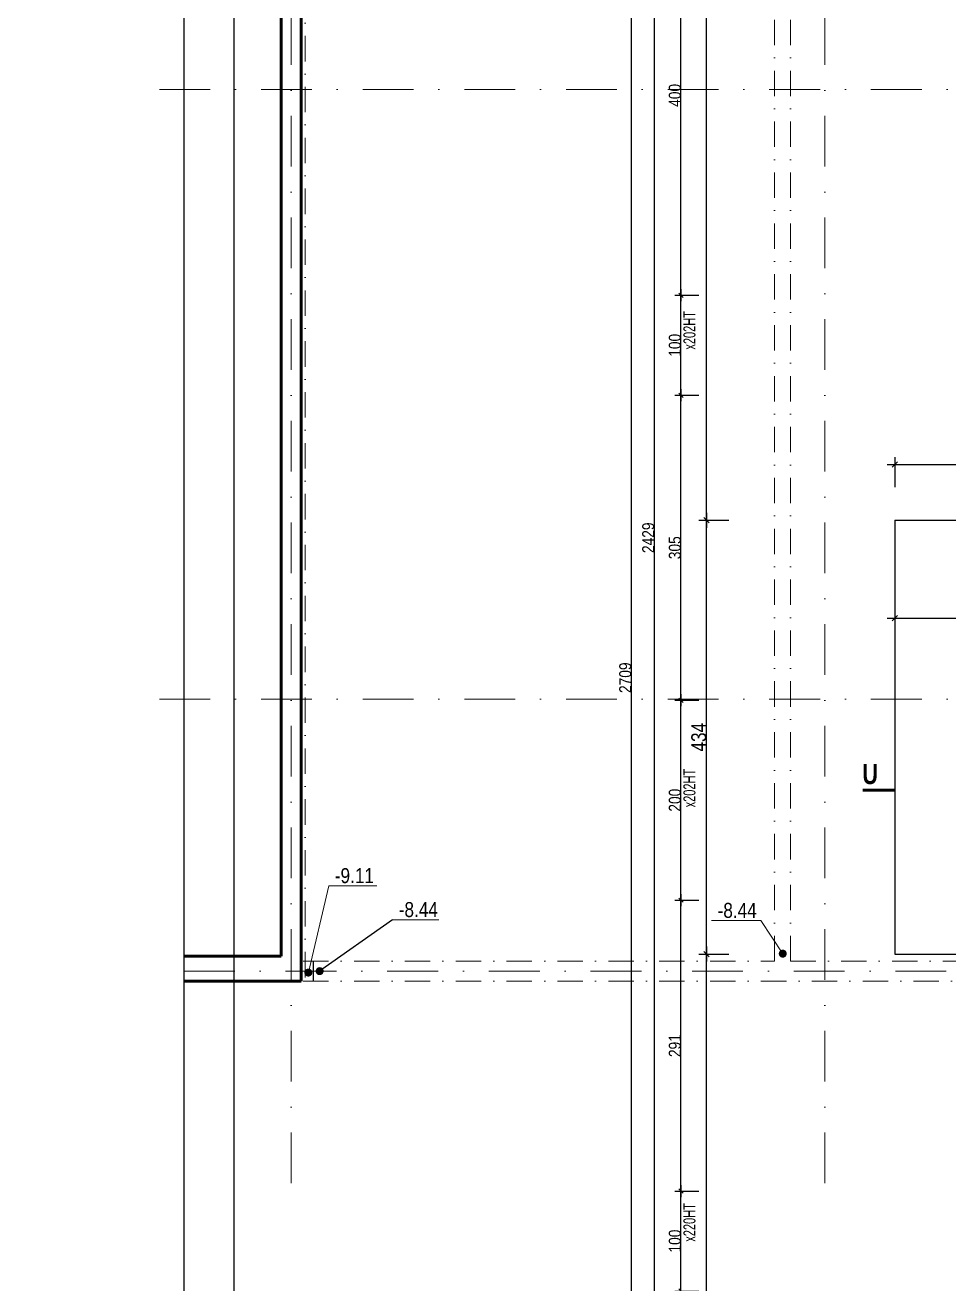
# Model space of a CAD drawing. Header units: millimetres. Extents: x 0 to 26881, y -27198 to -22998.
# Drawn here: x 18854 to 19778, y -25757 to -24498 of the extents above; entities that cross this region are included whole.
import ezdxf
from ezdxf.enums import TextEntityAlignment as Align

# ---------------------------------------------------------------- set-up
doc = ezdxf.new("R2010")
doc.units = ezdxf.units.MM
doc.linetypes.add('CACHEX2', pattern=[19.05, 12.7, -6.35])
doc.linetypes.add('TIRETPTX2', pattern=[50.8, 25.4, -12.7, 0, -12.7])
for name, color, linetype in [('01-Cad  2', 1, 'Continuous'), ('01_cote_gen', 4, 'Continuous'), ('01_linteaux', 2, 'Continuous'), ('01_murs_sup', 2, 'CACHEX2'), ('01_texte', 230, 'Continuous'), ('AA_COTES', 2, 'Continuous')]:
    doc.layers.add(name, color=color, linetype=linetype)
doc.layers.add('01_murs_coup', color=5, linetype='Continuous', lineweight=60)
doc.layers.add('01_tram_axes', color=2, linetype='TIRETPTX2', lineweight=9)
doc.styles.add('ARIAL NA', font='ARIALN.TTF')
doc.styles.add('Arial Narrow', font='ARIALN.TTF')
doc.styles.add('impact', font='impact.ttf')
doc.styles.add('STYLE2', font='ARIALN.TTF')
doc.dimstyles.new('JB50', dxfattribs={"dimscale": 0.1, "dimtxt": 150, "dimasz": 15, "dimexe": 0.1, "dimexo": 0.1, "dimgap": 0.09, "dimtad": 1, "dimdec": 1, "dimdsep": 46, "dimtxsty": 'STYLE2', "dimblk1": 'BOND_G', "dimblk2": 'BOND_D', "dimsah": 1, "dimcen": 1.5, "dimdle": 0.01, "dimse1": 1, "dimse2": 1, "dimclrd": 4, "dimclre": 2, "dimclrt": 6, "dimazin": 2, "dimtfac": 2.333333, "dimtdec": 1, "dimtix": 1, "dimtmove": 2, "dimatfit": 3, "dimldrblk": 'BOND_G', "dimfxl": 1, "dimtolj": 1, "dimtzin": 0, "dimarcsym": 0})
doc.dimstyles.new('JB50res', dxfattribs={"dimscale": 0.1, "dimtxt": 120, "dimasz": 12, "dimexe": 0.1, "dimexo": 0.1, "dimgap": 0.09, "dimtad": 1, "dimdec": 1, "dimdsep": 46, "dimtxsty": 'STYLE2', "dimblk1": 'BOND_G', "dimblk2": 'BOND_D', "dimsah": 1, "dimcen": 1.5, "dimdle": 0.01, "dimse1": 1, "dimse2": 1, "dimclrd": 4, "dimclre": 2, "dimclrt": 6, "dimazin": 2, "dimtfac": 2.333333, "dimtdec": 1, "dimtix": 1, "dimtmove": 2, "dimatfit": 3, "dimldrblk": 'BOND_G', "dimfxl": 1, "dimtolj": 1, "dimtzin": 0, "dimarcsym": 0})

# ---------------------------------------------------------------- blocks, each defined once
blk = doc.blocks.new('BOND_G')
at = {"layer": 'AA_COTES', "color": 0}
for p, q in [((0, -5), (0, 15)), ((5, 0), (-5, 0)), ((1.77, 1.77), (-1.77, -1.77))]:
    blk.add_line(p, q, dxfattribs=at)
blk = doc.blocks.new('BOND_D')
at = {"layer": 'AA_COTES', "color": 0}
for p, q in [((5, 0), (-5, 0)), ((-1.77, -1.77), (1.77, 1.77)), ((0, 5), (0, -15))]:
    blk.add_line(p, q, dxfattribs=at)
blk = doc.blocks.new('*D2626')
at = {"layer": '01_cote_gen', "color": 4, "lineweight": -2, "ltscale": 0.1, "transparency": 16777216}
blk.add_line((19460.7, -26504.2), (19460.7, -23797.6), dxfattribs=at)
at = {"layer": 'Defpoints', "color": 0, "ltscale": 0.1, "transparency": 16777216}
for p in [(19460.7, -23796.4), (19501.8, -23796.4), (19589.3, -26505.4)]:
    blk.add_point(p, dxfattribs=at)
at = {"layer": '01_cote_gen', "color": 4, "lineweight": -2, "ltscale": 0.1, "transparency": 16777216, "xscale": 1.2, "yscale": 1.2, "zscale": 1.2}
for name, p, rotation in [('BOND_D', (19460.7, -23796.4), 90), ('BOND_G', (19460.7, -26505.4), 270)]:
    blk.add_blockref(name, p, dxfattribs=dict(at, rotation=rotation))
at = {"layer": '01_cote_gen', "color": 6, "ltscale": 0.1, "transparency": 16777216, "insert": (19454.6, -25150.9), "char_height": 12, "attachment_point": 5, "rotation": 90, "style": 'STYLE2'}
blk.add_mtext('\\A1;2709', dxfattribs=at)
blk = doc.blocks.new('*D2628')
at = {"layer": '01_cote_gen', "color": 4, "lineweight": -2, "ltscale": 0.1, "transparency": 16777216}
blk.add_line((19483.8, -26224.2), (19483.8, -23797.6), dxfattribs=at)
at = {"layer": 'Defpoints', "color": 0, "ltscale": 0.1, "transparency": 16777216}
for p in [(19483.8, -23796.4), (19501.8, -23796.4), (19501.8, -26225.4)]:
    blk.add_point(p, dxfattribs=at)
at = {"layer": '01_cote_gen', "color": 4, "lineweight": -2, "ltscale": 0.1, "transparency": 16777216, "xscale": 1.2, "yscale": 1.2, "zscale": 1.2}
for name, p, rotation in [('BOND_D', (19483.8, -23796.4), 90), ('BOND_G', (19483.8, -26225.4), 270)]:
    blk.add_blockref(name, p, dxfattribs=dict(at, rotation=rotation))
at = {"layer": '01_cote_gen', "color": 6, "ltscale": 0.1, "transparency": 16777216, "insert": (19477.6, -25010.9), "char_height": 12, "attachment_point": 5, "rotation": 90, "style": 'STYLE2'}
blk.add_mtext('\\A1;2429', dxfattribs=at)
blk = doc.blocks.new('*D2632')
at = {"layer": '01_cote_gen', "color": 4, "lineweight": -2, "ltscale": 0.1, "transparency": 16777216}
blk.add_line((19510.3, -25763.2), (19510.3, -25665.6), dxfattribs=at)
at = {"layer": 'Defpoints', "color": 0, "ltscale": 0.1, "transparency": 16777216}
for p in [(19510.3, -25664.4), (19589.3, -25664.4), (19589.3, -25764.4)]:
    blk.add_point(p, dxfattribs=at)
at = {"layer": '01_cote_gen', "color": 4, "lineweight": -2, "ltscale": 0.1, "transparency": 16777216, "xscale": 1.2, "yscale": 1.2, "zscale": 1.2}
for name, p, rotation in [('BOND_D', (19510.3, -25664.4), 90), ('BOND_G', (19510.3, -25764.4), 270)]:
    blk.add_blockref(name, p, dxfattribs=dict(at, rotation=rotation))
at = {"layer": '01_cote_gen', "color": 6, "ltscale": 0.1, "transparency": 16777216, "insert": (19504.2, -25714.4), "char_height": 12, "attachment_point": 5, "rotation": 90, "style": 'STYLE2'}
blk.add_mtext('\\A1;100', dxfattribs=at)
blk = doc.blocks.new('*D2633')
at = {"layer": '01_cote_gen', "color": 4, "lineweight": -2, "ltscale": 0.1, "transparency": 16777216}
blk.add_line((19510.3, -25663.2), (19510.3, -25374.6), dxfattribs=at)
at = {"layer": 'Defpoints', "color": 0, "ltscale": 0.1, "transparency": 16777216}
for p in [(19510.3, -25373.4), (19589.3, -25373.4), (19589.3, -25664.4)]:
    blk.add_point(p, dxfattribs=at)
at = {"layer": '01_cote_gen', "color": 4, "lineweight": -2, "ltscale": 0.1, "transparency": 16777216, "xscale": 1.2, "yscale": 1.2, "zscale": 1.2}
for name, p, rotation in [('BOND_D', (19510.3, -25373.4), 90), ('BOND_G', (19510.3, -25664.4), 270)]:
    blk.add_blockref(name, p, dxfattribs=dict(at, rotation=rotation))
at = {"layer": '01_cote_gen', "color": 6, "ltscale": 0.1, "transparency": 16777216, "insert": (19504.2, -25518.9), "char_height": 12, "attachment_point": 5, "rotation": 90, "style": 'STYLE2'}
blk.add_mtext('\\A1;291', dxfattribs=at)
blk = doc.blocks.new('*D2634')
at = {"layer": '01_cote_gen', "color": 4, "lineweight": -2, "ltscale": 0.1, "transparency": 16777216}
blk.add_line((19510.3, -25372.2), (19510.3, -25174.6), dxfattribs=at)
at = {"layer": 'Defpoints', "color": 0, "ltscale": 0.1, "transparency": 16777216}
for p in [(19510.3, -25173.4), (19589.3, -25173.4), (19589.3, -25373.4)]:
    blk.add_point(p, dxfattribs=at)
at = {"layer": '01_cote_gen', "color": 4, "lineweight": -2, "ltscale": 0.1, "transparency": 16777216, "xscale": 1.2, "yscale": 1.2, "zscale": 1.2}
for name, p, rotation in [('BOND_D', (19510.3, -25173.4), 90), ('BOND_G', (19510.3, -25373.4), 270)]:
    blk.add_blockref(name, p, dxfattribs=dict(at, rotation=rotation))
at = {"layer": '01_cote_gen', "color": 6, "ltscale": 0.1, "transparency": 16777216, "insert": (19504.2, -25273.4), "char_height": 12, "attachment_point": 5, "rotation": 90, "style": 'STYLE2'}
blk.add_mtext('\\A1;200', dxfattribs=at)
blk = doc.blocks.new('*D2635')
at = {"layer": '01_cote_gen', "color": 4, "lineweight": -2, "ltscale": 0.1, "transparency": 16777216}
blk.add_line((19510.3, -25172.2), (19510.3, -24869.6), dxfattribs=at)
at = {"layer": 'Defpoints', "color": 0, "ltscale": 0.1, "transparency": 16777216}
for p in [(19510.3, -24868.4), (19589.3, -24868.4), (19589.3, -25173.4)]:
    blk.add_point(p, dxfattribs=at)
at = {"layer": '01_cote_gen', "color": 4, "lineweight": -2, "ltscale": 0.1, "transparency": 16777216, "xscale": 1.2, "yscale": 1.2, "zscale": 1.2}
for name, p, rotation in [('BOND_D', (19510.3, -24868.4), 90), ('BOND_G', (19510.3, -25173.4), 270)]:
    blk.add_blockref(name, p, dxfattribs=dict(at, rotation=rotation))
at = {"layer": '01_cote_gen', "color": 6, "ltscale": 0.1, "transparency": 16777216, "insert": (19504.2, -25020.9), "char_height": 12, "attachment_point": 5, "rotation": 90, "style": 'STYLE2'}
blk.add_mtext('\\A1;305', dxfattribs=at)
blk = doc.blocks.new('*D2636')
at = {"layer": '01_cote_gen', "color": 4, "lineweight": -2, "ltscale": 0.1, "transparency": 16777216}
blk.add_line((19510.3, -24867.2), (19510.3, -24769.6), dxfattribs=at)
at = {"layer": 'Defpoints', "color": 0, "ltscale": 0.1, "transparency": 16777216}
for p in [(19510.3, -24768.4), (19589.3, -24768.4), (19589.3, -24868.4)]:
    blk.add_point(p, dxfattribs=at)
at = {"layer": '01_cote_gen', "color": 4, "lineweight": -2, "ltscale": 0.1, "transparency": 16777216, "xscale": 1.2, "yscale": 1.2, "zscale": 1.2}
for name, p, rotation in [('BOND_D', (19510.3, -24768.4), 90), ('BOND_G', (19510.3, -24868.4), 270)]:
    blk.add_blockref(name, p, dxfattribs=dict(at, rotation=rotation))
at = {"layer": '01_cote_gen', "color": 6, "ltscale": 0.1, "transparency": 16777216, "insert": (19504.2, -24818.4), "char_height": 12, "attachment_point": 5, "rotation": 90, "style": 'STYLE2'}
blk.add_mtext('\\A1;100', dxfattribs=at)
blk = doc.blocks.new('*D2637')
at = {"layer": '01_cote_gen', "color": 4, "lineweight": -2, "ltscale": 0.1, "transparency": 16777216}
blk.add_line((19510.3, -24767.2), (19510.3, -24369.6), dxfattribs=at)
at = {"layer": 'Defpoints', "color": 0, "ltscale": 0.1, "transparency": 16777216}
for p in [(19510.3, -24368.4), (19589.3, -24368.4), (19589.3, -24768.4)]:
    blk.add_point(p, dxfattribs=at)
at = {"layer": '01_cote_gen', "color": 4, "lineweight": -2, "ltscale": 0.1, "transparency": 16777216, "xscale": 1.2, "yscale": 1.2, "zscale": 1.2}
for name, p, rotation in [('BOND_D', (19510.3, -24368.4), 90), ('BOND_G', (19510.3, -24768.4), 270)]:
    blk.add_blockref(name, p, dxfattribs=dict(at, rotation=rotation))
at = {"layer": '01_cote_gen', "color": 6, "ltscale": 0.1, "transparency": 16777216, "insert": (19504.2, -24568.4), "char_height": 12, "attachment_point": 5, "rotation": 90, "style": 'STYLE2'}
blk.add_mtext('\\A1;400', dxfattribs=at)
blk = doc.blocks.new('*D2652')
at = {"layer": '01_cote_gen', "color": 4, "lineweight": -2, "ltscale": 0.1, "transparency": 16777216}
blk.add_line((20796.1, -24591.6), (20796.1, -24619.1), dxfattribs=at)
at = {"layer": 'Defpoints', "color": 0, "ltscale": 0.1, "transparency": 16777216}
for p in [(20717.2, -24590.4), (0.5, -24620.3), (20796.1, -24620.3)]:
    blk.add_point(p, dxfattribs=at)
at = {"layer": '01_cote_gen', "color": 4, "lineweight": -2, "ltscale": 0.1, "transparency": 16777216, "xscale": 1.2, "yscale": 1.2, "zscale": 1.2}
for name, p, rotation in [('BOND_G', (20796.1, -24590.4), 90), ('BOND_D', (20796.1, -24620.3), 270)]:
    blk.add_blockref(name, p, dxfattribs=dict(at, rotation=rotation))
at = {"layer": '01_cote_gen', "color": 6, "ltscale": 0.1, "transparency": 16777216, "insert": (20790, -24605.3), "char_height": 12, "attachment_point": 5, "rotation": 90, "style": 'STYLE2'}
blk.add_mtext('\\A1;30', dxfattribs=at)
blk = doc.blocks.new('*D2676')
at = {"layer": '01_cote_gen', "color": 4, "lineweight": -2, "ltscale": 0.1, "transparency": 16777216}
blk.add_line((19535.8, -26223.9), (19535.8, -25428.9), dxfattribs=at)
at = {"layer": 'Defpoints', "color": 0, "ltscale": 0.1, "transparency": 16777216}
for p in [(19535.8, -25427.4), (19754, -25427.4), (19886.7, -26225.4)]:
    blk.add_point(p, dxfattribs=at)
at = {"layer": '01_cote_gen', "color": 4, "lineweight": -2, "ltscale": 0.1, "transparency": 16777216, "xscale": 1.5, "yscale": 1.5, "zscale": 1.5}
for name, p, rotation in [('BOND_D', (19535.8, -25427.4), 90), ('BOND_G', (19535.8, -26225.4), 270)]:
    blk.add_blockref(name, p, dxfattribs=dict(at, rotation=rotation))
at = {"layer": '01_cote_gen', "color": 6, "ltscale": 0.1, "transparency": 16777216, "insert": (19528.2, -25826.4), "char_height": 15, "attachment_point": 5, "rotation": 90, "style": 'STYLE2'}
blk.add_mtext('\\A1;798', dxfattribs=at)
blk = doc.blocks.new('*D2677')
at = {"layer": '01_cote_gen', "color": 4, "lineweight": -2, "ltscale": 0.1, "transparency": 16777216}
blk.add_line((19535.8, -24991.9), (19535.8, -23797.9), dxfattribs=at)
at = {"layer": 'Defpoints', "color": 0, "ltscale": 0.1, "transparency": 16777216}
for p in [(19535.8, -23796.4), (19589.5, -23796.4), (19686.7, -24993.4)]:
    blk.add_point(p, dxfattribs=at)
at = {"layer": '01_cote_gen', "color": 4, "lineweight": -2, "ltscale": 0.1, "transparency": 16777216, "xscale": 1.5, "yscale": 1.5, "zscale": 1.5}
for name, p, rotation in [('BOND_D', (19535.8, -23796.4), 90), ('BOND_G', (19535.8, -24993.4), 270)]:
    blk.add_blockref(name, p, dxfattribs=dict(at, rotation=rotation))
at = {"layer": '01_cote_gen', "color": 6, "ltscale": 0.1, "transparency": 16777216, "insert": (19528.2, -24394.9), "char_height": 15, "attachment_point": 5, "rotation": 90, "style": 'STYLE2'}
blk.add_mtext('\\A1;1197', dxfattribs=at)
blk = doc.blocks.new('*D2696')
at = {"layer": '01_cote_gen', "color": 4, "lineweight": -2, "ltscale": 0.1, "transparency": 16777216}
blk.add_line((19535.8, -25425.9), (19535.8, -24994.9), dxfattribs=at)
at = {"layer": 'Defpoints', "color": 0, "ltscale": 0.1, "transparency": 16777216}
for p in [(19535.8, -24993.4), (19558.3, -24993.4), (19558.3, -25427.4)]:
    blk.add_point(p, dxfattribs=at)
at = {"layer": '01_cote_gen', "color": 4, "lineweight": -2, "ltscale": 0.1, "transparency": 16777216, "xscale": 1.5, "yscale": 1.5, "zscale": 1.5}
for name, p, rotation in [('BOND_D', (19535.8, -24993.4), 90), ('BOND_G', (19535.8, -25427.4), 270)]:
    blk.add_blockref(name, p, dxfattribs=dict(at, rotation=rotation))
at = {"layer": '01_cote_gen', "color": 6, "ltscale": 0.1, "transparency": 16777216, "insert": (19528.2, -25210.4), "char_height": 15, "attachment_point": 5, "rotation": 90, "style": 'STYLE2'}
blk.add_mtext('\\A1;434', dxfattribs=at)
blk = doc.blocks.new('*D2697')
at = {"layer": '01_cote_gen', "color": 4, "lineweight": -2, "ltscale": 0.1, "transparency": 16777216}
blk.add_line((19725.7, -24937.7), (19922.7, -24937.7), dxfattribs=at)
at = {"layer": 'Defpoints', "color": 0, "ltscale": 0.1, "transparency": 16777216}
for p in [(19924.2, -24937.7), (19924.2, -24968.2), (19724.2, -24993.4)]:
    blk.add_point(p, dxfattribs=at)
at = {"layer": '01_cote_gen', "color": 4, "lineweight": -2, "ltscale": 0.1, "transparency": 16777216, "xscale": 1.5, "yscale": 1.5, "zscale": 1.5, "rotation": 180}
blk.add_blockref('BOND_G', (19724.2, -24937.7), dxfattribs=at)
at = {"layer": '01_cote_gen', "color": 4, "lineweight": -2, "ltscale": 0.1, "transparency": 16777216, "xscale": 1.5, "yscale": 1.5, "zscale": 1.5}
blk.add_blockref('BOND_D', (19924.2, -24937.7), dxfattribs=at)
at = {"layer": '01_cote_gen', "color": 6, "ltscale": 0.1, "transparency": 16777216, "insert": (19824.2, -24930), "char_height": 15, "attachment_point": 5, "style": 'STYLE2'}
blk.add_mtext('\\A1;200', dxfattribs=at)
blk = doc.blocks.new('*D2699')
at = {"layer": '01_cote_gen', "color": 4, "lineweight": -2, "ltscale": 0.1, "transparency": 16777216}
blk.add_line((19725.7, -25091.4), (19916.7, -25091.4), dxfattribs=at)
at = {"layer": 'Defpoints', "color": 0, "ltscale": 0.1, "transparency": 16777216}
for p in [(19724.2, -25096.9), (19918.2, -25091.4), (19918.2, -25098.9)]:
    blk.add_point(p, dxfattribs=at)
at = {"layer": '01_cote_gen', "color": 4, "lineweight": -2, "ltscale": 0.1, "transparency": 16777216, "xscale": 1.5, "yscale": 1.5, "zscale": 1.5, "rotation": 180}
blk.add_blockref('BOND_G', (19724.2, -25091.4), dxfattribs=at)
at = {"layer": '01_cote_gen', "color": 4, "lineweight": -2, "ltscale": 0.1, "transparency": 16777216, "xscale": 1.5, "yscale": 1.5, "zscale": 1.5}
blk.add_blockref('BOND_D', (19918.2, -25091.4), dxfattribs=at)
at = {"layer": '01_cote_gen', "color": 6, "ltscale": 0.1, "transparency": 16777216, "insert": (19821.2, -25083.7), "char_height": 15, "attachment_point": 5, "style": 'STYLE2'}
blk.add_mtext('\\A1;194', dxfattribs=at)

msp = doc.modelspace()

# ---------------------------------------------------------------- linework, layer by layer
at = {"layer": '01-Cad  2'}
for p, q in [((19013.04, -27198.43), (19013.04, -22998.43)), ((19063.04, -23048.43), (19063.04, -27148.43))]:
    msp.add_line(p, q, dxfattribs=at)
at = {"layer": '01_linteaux', "ltscale": 0.1}
for p, q in [((19724.22, -24993.41), (19724.22, -25427.41)), ((19724.22, -24993.41), (19926.22, -24993.41)), ((19724.22, -25427.41), (19924.22, -25427.41))]:
    msp.add_line(p, q, dxfattribs=at)
at = {"layer": '01_murs_coup'}
for p, q in [((19130.22, -23796.41), (19130.22, -25454.41)), ((19110.22, -25429.41), (19110.22, -23821.41)), ((19013.04, -25429.41), (19110.22, -25429.41)), ((19130.22, -25454.41), (19013.04, -25454.41))]:
    msp.add_line(p, q, dxfattribs=at)
at = {"layer": '01_murs_sup', "ltscale": 2}
msp.add_line((19142.22, -25434.41), (19142.22, -25454.41), dxfattribs=at)
at = {"layer": '01_texte', "lineweight": 0}
for p, q in [((19157.77, -25358.97), (19137.44, -25445.8)), ((19157.77, -25358.97), (19206.07, -25358.97)), ((19221.73, -25392.93), (19267.9, -25392.93)), ((19540.77, -25393.71), (19590.16, -25393.71)), ((19590.16, -25393.71), (19612.14, -25426.92))]:
    msp.add_line(p, q, dxfattribs=at)
at = {"layer": '01_texte'}
msp.add_line((19221.73, -25392.93), (19148.73, -25444.41), dxfattribs=at)
at = {"layer": '01_texte', "const_width": 3}
msp.add_lwpolyline([(19692.06, -25263.46), (19724.44, -25263.46)], dxfattribs=at)
at = {"layer": '01_texte', "lineweight": 0, "const_width": 4}
msp.add_lwpolyline([(19610.14, -25426.92, 1), (19614.14, -25426.92, 1)], format="xyb", close=True, dxfattribs=at)
at = {"layer": '01_texte', "const_width": 4}
for points in [[(19135.44, -25445.8, 1), (19139.44, -25445.8, 1)], [(19146.73, -25444.41, 1), (19150.73, -25444.41, 1)]]:
    msp.add_lwpolyline(points, format="xyb", close=True, dxfattribs=at)
at = {"layer": '01_tram_axes', "color": 253, "ltscale": 2}
for p, q in [((19120.22, -25656.58), (19120.22, -23114.83)), ((19654.22, -25656.58), (19654.22, -23114.83)), ((18988.49, -24562.41), (23635.77, -24562.41)), ((18988.49, -25172.41), (23635.77, -25172.41)), ((19013.04, -25444.41), (23660.32, -25444.41))]:
    msp.add_line(p, q, dxfattribs=at)
at = {"layer": '01_tram_axes'}
for p, q in [((19134.22, -23796.41), (19134.22, -25454.41)), ((19603.74, -25434.41), (19603.74, -23821.41)), ((19619.74, -25434.41), (19619.74, -23821.41)), ((19132.22, -25434.41), (19603.74, -25434.41)), ((19619.74, -25434.41), (19924.22, -25434.41)), ((19132.22, -25454.41), (19924.22, -25454.41))]:
    msp.add_line(p, q, dxfattribs=at)

# ---------------------------------------------------------------- texts
at = {"layer": '01_texte', "style": 'ARIAL NA', "width": 0.8}
for s, p in [('x202HT', (19524.72, -24822.69)), ('x202HT', (19524.72, -25280.56)), ('x220HT', (19524.72, -25715))]:
    msp.add_text(s, height=12, rotation=90, dxfattribs=at).set_placement(p)
at = {"layer": '01_texte', "style": 'impact'}
msp.add_text('U', height=20, dxfattribs=at).set_placement((19699.58, -25247.39), align=Align.MIDDLE)
at = {"layer": '01_texte', "style": 'Arial Narrow'}
for s, p in [('-9.11', (19163.93, -25356.36)), ('-8.44', (19227.89, -25390.31)), ('-8.44', (19546.93, -25391.1))]:
    msp.add_text(s, height=15, rotation=0, dxfattribs=at).set_placement(p)

# ---------------------------------------------------------------- dimensions: what is measured, and where the dimension line sits
at = {"layer": '01_cote_gen', "ltscale": 0.1}
for base, p1, p2, dimstyle, picture, middle in [((19460.73, -23796.41), (19589.31, -26505.41), (19501.77, -23796.41), 'JB50res', '*D2626', (19454.59, -25150.91)), ((19483.77, -23796.41), (19501.77, -26225.41), (19501.77, -23796.41), 'JB50res', '*D2628', (19477.63, -25010.91)), ((19535.82, -23796.41), (19686.67, -24993.41), (19589.5, -23796.41), 'JB50', '*D2677', (19528.15, -24394.91)), ((19510.32, -24368.41), (19589.31, -24768.41), (19589.31, -24368.41), 'JB50res', '*D2637', (19504.18, -24568.41)), ((20796.12, -24620.34), (20717.21, -24590.36), (0.48, -24620.34), 'JB50res', '*D2652', (20789.99, -24605.35)), ((19510.32, -24768.41), (19589.31, -24868.41), (19589.31, -24768.41), 'JB50res', '*D2636', (19504.18, -24818.41)), ((19510.32, -24868.41), (19589.31, -25173.41), (19589.31, -24868.41), 'JB50res', '*D2635', (19504.18, -25020.91)), ((19535.82, -24993.41), (19558.32, -25427.41), (19558.32, -24993.41), 'JB50', '*D2696', (19528.15, -25210.41)), ((19510.32, -25173.41), (19589.31, -25373.41), (19589.31, -25173.41), 'JB50res', '*D2634', (19504.18, -25273.41)), ((19510.32, -25373.41), (19589.31, -25664.41), (19589.31, -25373.41), 'JB50res', '*D2633', (19504.18, -25518.91)), ((19535.82, -25427.41), (19886.67, -26225.41), (19753.98, -25427.41), 'JB50', '*D2676', (19528.15, -25826.41)), ((19510.32, -25664.41), (19589.31, -25764.41), (19589.31, -25664.41), 'JB50res', '*D2632', (19504.18, -25714.41))]:
    dim = msp.add_linear_dim(base=base, p1=p1, p2=p2, angle=90, dimstyle=dimstyle, dxfattribs=at)
    dim.commit()
    dim.dimension.update_dxf_attribs({"geometry": picture, "text_midpoint": middle})
for base, p1, p2, picture, middle in [((19924.22, -24937.69), (19724.22, -24993.41), (19924.22, -24968.22), '*D2697', (19824.22, -24930.02)), ((19918.22, -25091.38), (19724.22, -25096.9), (19918.22, -25098.88), '*D2699', (19821.22, -25083.71))]:
    dim = msp.add_linear_dim(base=base, p1=p1, p2=p2, dimstyle='JB50', dxfattribs=at)
    dim.commit()
    dim.dimension.update_dxf_attribs({"geometry": picture, "text_midpoint": middle})

doc.saveas('drawing.dxf')
